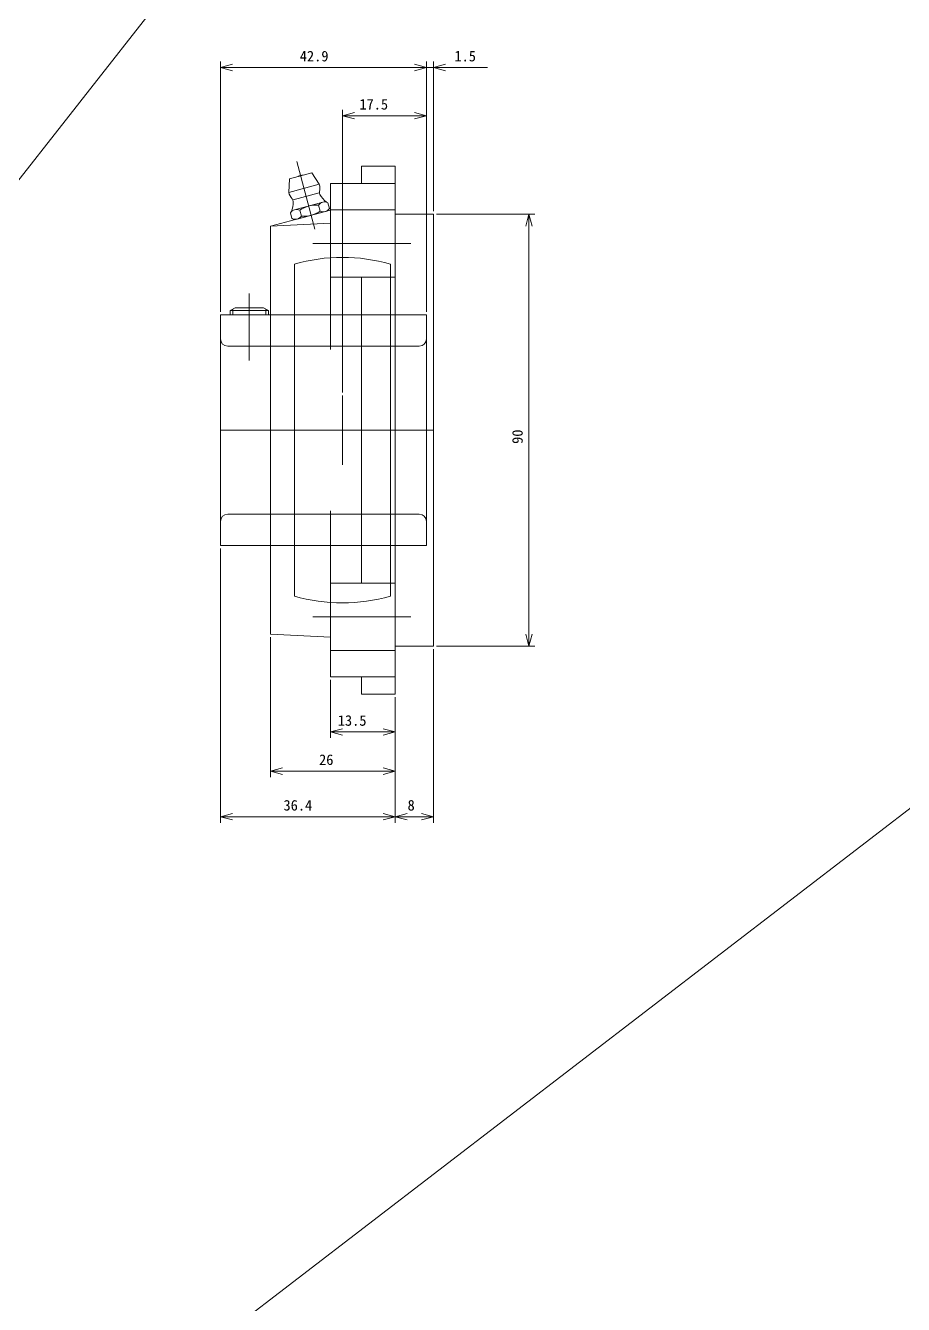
# Model space of a CAD drawing. Units: millimetres at full size. Extents: x -19442 to 19442, y -5866 to 5866.
# Drawn here: x -9673.7 to -9490.8, y -3750.3 to -3483.9 of the extents above; entities that cross this region are included whole.
import ezdxf
from ezdxf.enums import TextEntityAlignment as Align

# ---------------------------------------------------------------- set-up
doc = ezdxf.new("R2010")
doc.units = ezdxf.units.MM
doc.header["$LTSCALE"] = 3.6
doc.linetypes.add('CHAIN2', pattern=[12, 9, -1, 1, -1])
for name, color, linetype, lineweight in [('0-3_04_HIDDEN', 7, 'Continuous', 9), ('0-5_08_DIM', 3, 'Continuous', 9), ('0-6_0', 2, 'Continuous', 9), ('0-7_10_DRAFT', 1, 'Continuous', 9)]:
    doc.layers.add(name, color=color, linetype=linetype, lineweight=lineweight)
doc.styles.add('ＭＳ ゴシック', font='')
doc.styles.get('ＭＳ ゴシック').set_extended_font_data('MS Gothic')

# ---------------------------------------------------------------- blocks, each defined once
blk = doc.blocks.new('MUCFC207c_1')
at = {"layer": '0-3_04_HIDDEN', "color": 2, "linetype": 'CHAIN2'}
for p, q in [((-16.724, 41.88), (-20.502, 55.982)), ((-17.158, 38.891), (3.272, 38.891)), ((-30.4, 28.5), (-30.4, 14.5)), ((-17.158, -38.891), (3.272, -38.891))]:
    blk.add_line(p, q, dxfattribs=at)
at = {"layer": '0-3_04_HIDDEN', "color": 2}
for p, q in [((-22.018, 52.367), (-17.382, 53.609)), ((-15.814, 51.234), (-17.382, 53.609)), ((0, 55), (-7, 55)), ((-7, 51.391), (-7, 55)), ((0, 55), (0, -55)), ((-22.189, 49.526), (-22.018, 52.367)), ((-22.189, 49.526), (-15.814, 51.234)), ((0, 51.391), (-13.5, 51.391)), ((-13.5, 51.391), (-13.5, 16.786)), ((-15.845, 49.418), (-21.254, 47.968)), ((-26, 42.5), (-13.5, 45.849)), ((-21.5, 44.089), (-21.826, 45.306)), ((-20.945, 45.925), (-15.09, 47.494)), ((-14.572, 45.562), (-20.428, 43.993)), ((-19.874, 45.829), (-19.548, 44.612)), ((-15.97, 46.875), (-15.644, 45.658)), ((-14.018, 47.398), (-13.692, 46.181)), ((-13.5, 45.891), (0, 45.891)), ((-26, 42.5), (-13.5, 43.158)), ((8, 45), (0, 45)), ((8, 45), (8, -45)), ((-26, -42.5), (-26, 42.5)), ((-13.5, 31.891), (0, 31.891)), ((-7, 31.723), (-7, 25.501)), ((-36.4, 24), (-36.4, -24)), ((-34.4, 24.9), (-33.361, 25.5)), ((-26.4, 24.9), (-34.4, 24.9)), ((-34.4, 24), (-34.4, 24.9)), ((-33.85, 24), (-33.85, 25.218)), ((-27.439, 25.5), (-33.361, 25.5)), ((-26.4, 24.9), (-27.439, 25.5)), ((-26.95, 24), (-26.95, 25.218)), ((-26.4, 24), (-26.4, 24.9)), ((-7, -25.501), (-7, 25.501)), ((6.5, 24), (6.5, -24)), ((5, 17.5), (-34.9, 17.5)), ((5, -17.5), (-34.9, -17.5)), ((-13.5, -51.391), (-13.5, -16.786)), ((-7, -25.501), (-7, -31.723)), ((-13.5, -31.891), (0, -31.891)), ((-26, -42.5), (-13.5, -43.158)), ((8, -45), (0, -45)), ((-13.5, -45.891), (0, -45.891)), ((0, -51.391), (-13.5, -51.391)), ((-7, -55), (-7, -51.391)), ((0, -55), (-7, -55))]:
    blk.add_line(p, q, dxfattribs=at)
for points in [[(6.5, 24), (-26, 24), (-36.4, 24)], [(6.5, -24), (-26, -24), (-36.4, -24)]]:
    blk.add_lwpolyline(points, dxfattribs=at)
for centre, radius, start, end in [((-19.315, 51.551), 1.587, 84.55499, 125.44501), ((-19.001, 50.38), 3.3, 347.94674, 15), ((-19.001, 50.38), 3.3, 195, 222.05326), ((-22.045, 47.634), 0.8, 359.78433, 42.05326), ((-14.992, 49.524), 0.8, 167.94674, 210.21567), ((-10.498, 52.141), 6, 210.21567, 230.68018), ((-20.541, 44.415), 1.563, 64.73979, 145.26021), ((-27.245, 47.653), 6, 339.31982, 359.78433), ((-16.543, 41.205), 5.698, 84.22909, 125.77091), ((-18.975, 50.281), 5.698, 264.22909, 305.77091), ((-14.685, 45.984), 1.563, 64.73979, 145.26021), ((-14.977, 47.072), 1.563, 244.73979, 325.26021), ((-20.832, 45.503), 1.563, 244.73979, 325.26021), ((-34.9, 19), 1.5, 180, 270), ((5, 19), 1.5, 270, 0), ((-34.9, -19), 1.5, 90, 180), ((5, -19), 1.5, 0, 90)]:
    blk.add_arc(centre, radius, start, end, dxfattribs=at)
at = {"layer": '0-7_10_DRAFT'}
for p, q in [((-21, -34.583), (-21, 34.583)), ((-1, -34.583), (-1, 34.583)), ((-11, 7.213), (-11, -7.213)), ((-36.4, 0), (8, 0))]:
    blk.add_line(p, q, dxfattribs=at)
for start, end in [(73.87238, 106.12762), (253.87238, 286.12762)]:
    blk.add_arc((-11, 0), 36, start, end, dxfattribs=at)
blk = doc.blocks.new('_Open30')
at = {"layer": '0-5_08_DIM', "color": 4}
blk.add_line((0, 0), (-1, 0), dxfattribs=at)
blk.add_lwpolyline([(-1, 0.26795), (0, 0), (-1, -0.26795)], dxfattribs=at)

msp = doc.modelspace()

# ---------------------------------------------------------------- linework, layer by layer
at = {"layer": '0-5_08_DIM'}
for p, q in [((-9633.106, -3543.563), (-9633.106, -3491.388)), ((-9630.606, -3492.638), (-9592.706, -3492.638)), ((-9592.706, -3492.638), (-9595.206, -3492.638)), ((-9590.206, -3543.563), (-9590.206, -3491.388)), ((-9590.206, -3543.563), (-9590.206, -3491.388)), ((-9590.206, -3492.638), (-9588.706, -3492.638)), ((-9588.706, -3522.563), (-9588.706, -3491.388)), ((-9586.206, -3492.638), (-9577.456, -3492.638)), ((-9607.706, -3560.35), (-9607.706, -3501.431)), ((-9605.206, -3502.681), (-9592.706, -3502.681)), ((-9590.206, -3543.563), (-9590.206, -3501.431)), ((-9588.081, -3523.188), (-9567.604, -3523.188)), ((-9568.854, -3525.688), (-9568.854, -3610.688)), ((-9633.106, -3592.813), (-9633.106, -3649.967)), ((-9622.706, -3611.313), (-9622.706, -3640.477)), ((-9588.706, -3613.813), (-9588.706, -3649.967)), ((-9588.081, -3613.188), (-9567.604, -3613.188)), ((-9610.206, -3620.204), (-9610.206, -3632.31)), ((-9596.706, -3623.813), (-9596.706, -3640.477)), ((-9596.706, -3623.813), (-9596.706, -3649.967)), ((-9596.706, -3623.813), (-9596.706, -3632.31)), ((-9596.706, -3623.813), (-9596.706, -3649.967)), ((-9599.206, -3631.06), (-9607.706, -3631.06)), ((-9599.206, -3639.227), (-9620.206, -3639.227)), ((-9599.206, -3648.717), (-9630.606, -3648.717)), ((-9594.206, -3648.717), (-9591.206, -3648.717))]:
    msp.add_line(p, q, dxfattribs=at)
at = {"layer": '0-6_0', "color": 3}
for p, q in [((-6379.029, -1259.397), (-11001.021, -4807.288)), ((-9576.099, -3389.734), (-9809.419, -3687.302))]:
    msp.add_line(p, q, dxfattribs=at)

# ---------------------------------------------------------------- block references
at = {"layer": '0-5_08_DIM', "xscale": 2.5, "yscale": 2.5}
for p, rotation in [((-9633.106, -3492.638), 180), ((-9588.706, -3492.638), 180), ((-9607.706, -3502.681), 180), ((-9568.854, -3523.188), 90), ((-9568.854, -3613.188), 270), ((-9610.206, -3631.06), 180), ((-9622.706, -3639.227), 180), ((-9633.106, -3648.717), 180), ((-9596.706, -3648.717), 180)]:
    msp.add_blockref('_Open30', p, dxfattribs=dict(at, rotation=rotation))
for p in [(-9590.206, -3492.638), (-9590.206, -3492.638), (-9590.206, -3502.681), (-9596.706, -3631.06), (-9596.706, -3639.227), (-9596.706, -3648.717), (-9588.706, -3648.717)]:
    msp.add_blockref('_Open30', p, dxfattribs=at)
at = {"layer": '0-6_0'}
msp.add_blockref('MUCFC207c_1', (-9596.706, -3568.188), dxfattribs=at)

# ---------------------------------------------------------------- texts
at = {"layer": '0-5_08_DIM', "style": 'ＭＳ ゴシック'}
for s, p in [('42.9', (-9616.585, -3492.013)), ('1.5', (-9584.367, -3492.011)), ('17.5', (-9604.171, -3502.054)), ('13.5', (-9608.671, -3630.433)), ('26', (-9612.564, -3638.602)), ('36.4', (-9619.978, -3648.092)), ('8', (-9594.135, -3648.092))]:
    msp.add_text(s, height=2.199, dxfattribs=at).set_placement(p, align=Align.BOTTOM_LEFT)
msp.add_text('90', height=2.199, rotation=90, dxfattribs=at).set_placement((-9569.479, -3571.045), align=Align.BOTTOM_LEFT)

doc.saveas('drawing.dxf')
